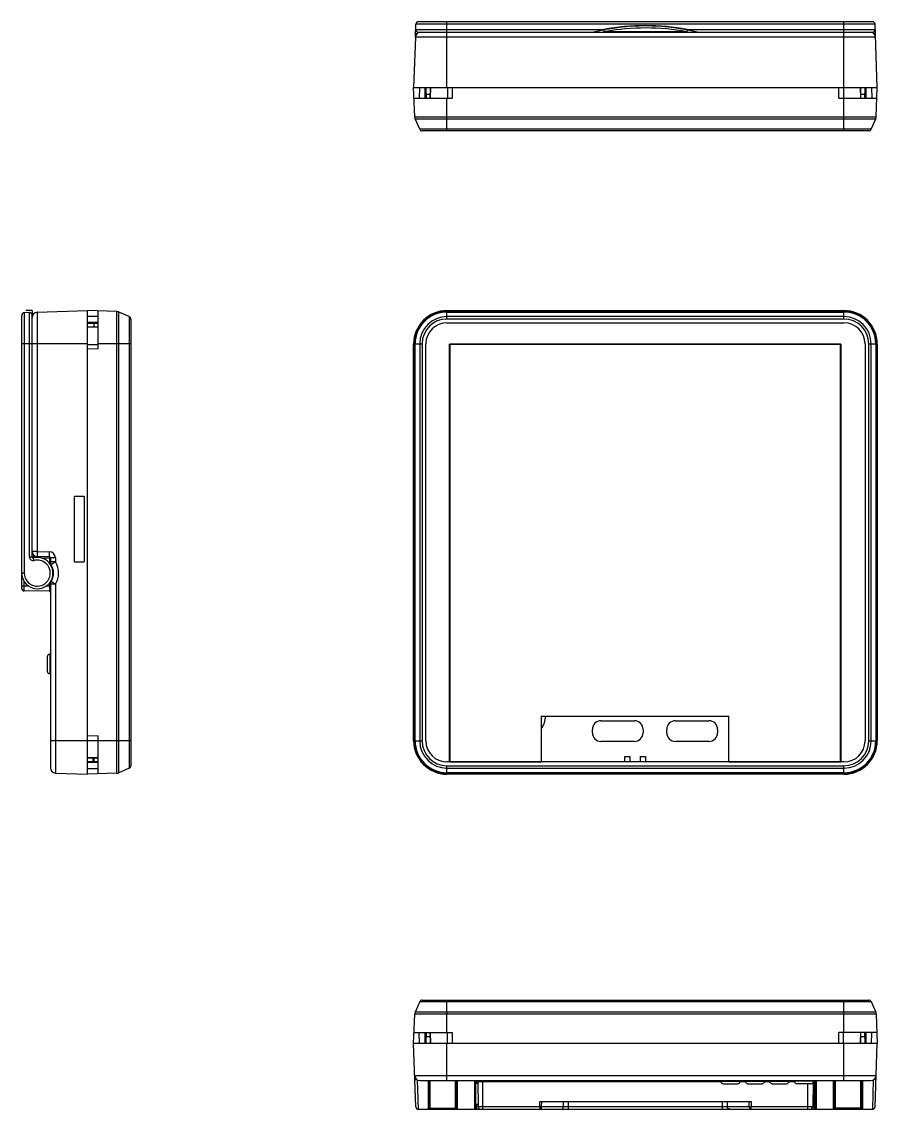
# Model space of a CAD drawing. Header units: millimetres. Extents: x -49 to 349, y -4 to 205.
# Drawn here: x -49.4 to 114.8, y -4.1 to 204.7 of the extents above; entities that cross this region are included whole.
import ezdxf

# ---------------------------------------------------------------- set-up
doc = ezdxf.new("R2010")
doc.units = ezdxf.units.MM
doc.header["$LTSCALE"] = 16.335
doc.layers.get('0').update_dxf_attribs({"linetype": 'CONTINUOUS'})
doc.layers.add('INTFCLR_7', color=7, linetype='CONTINUOUS')

msp = doc.modelspace()

# ---------------------------------------------------------------- linework, layer by layer
at = {"color": 7, "linetype": 'Continuous'}
for p, q in [((113.9, 204.68), (26.74, 204.68)), ((32.22, 192.08), (32.22, 204.68)), ((108.42, 192.08), (108.42, 204.68)), ((26.16, 201.75), (26.24, 204.2)), ((26.21, 203.2), (62.32, 203.2)), ((114.4, 204.2), (26.24, 204.2)), ((26.69, 202.55), (26.71, 202.68)), ((26.71, 202.68), (60.32, 202.68)), ((62.32, 203.2), (62.32, 202.68)), ((64.49, 202.68), (76.16, 202.68)), ((78.32, 202.68), (78.32, 203.2)), ((78.32, 203.2), (114.43, 203.2)), ((80.32, 202.68), (113.93, 202.68)), ((113.93, 202.68), (113.95, 202.55)), ((114.82, 192.08), (114.4, 204.2)), ((26.16, 201.72), (25.82, 192.08)), ((114.48, 201.72), (26.16, 201.72)), ((25.82, 192.08), (114.82, 192.08)), ((-49.42, 95.93), (-49.42, 148.32)), ((-47.93, 148.85), (-48.93, 148.82)), ((-48.93, 148.82), (-48.93, 98.84)), ((-47.93, 101.94), (-47.93, 148.85)), ((-47.42, 101.94), (-47.42, 148.36)), ((-46.45, 148.91), (-36.82, 149.24)), ((-46.45, 148.91), (-46.45, 102.99)), ((-36.82, 60.24), (-36.82, 149.24)), ((32.22, 149.24), (108.42, 149.24)), ((-36.82, 142.84), (-49.42, 142.84)), ((25.82, 66.64), (25.82, 142.84)), ((114.82, 142.84), (114.82, 66.64)), ((-39.32, 101), (-39.32, 113.55)), ((-37.42, 113.55), (-39.32, 113.55)), ((-37.42, 113.55), (-37.42, 101)), ((-46.45, 102.99), (-47.42, 102.99)), ((-47.25, 102.44), (-47.42, 102.44)), ((-46.45, 102.99), (-44.13, 102.95)), ((-47.93, 101.94), (-47.42, 101.94)), ((-44.11, 101.95), (-47.41, 102)), ((-47.17, 101.74), (-47.24, 101.74)), ((-43.94, 101.74), (-45.69, 101.74)), ((-44.11, 101.95), (-44.11, 100.98)), ((-42.95, 100.98), (-44.11, 100.98)), ((-43.92, 101.75), (-43.92, 100.98)), ((-42.95, 101.75), (-43.92, 101.75)), ((-42.95, 101.75), (-42.95, 100.98)), ((-39.32, 101), (-37.42, 101)), ((-48.93, 98.84), (-49.42, 98.84)), ((-48.06, 96.34), (-49.42, 96.34)), ((-48.92, 95.43), (-48.92, 97.24)), ((-43.92, 96.34), (-44.78, 96.34)), ((-44.11, 96.71), (-44.11, 95.35)), ((-42.95, 96.71), (-44.11, 96.71)), ((-43.92, 96.71), (-43.92, 61.46)), ((-42.95, 96.71), (-42.95, 60.46)), ((-44.11, 95.35), (-48.92, 95.43)), ((-44.52, 82.77), (-44.52, 80.05)), ((-43.92, 83.27), (-44.02, 83.27)), ((-44.02, 83.27), (-44.02, 79.55)), ((-43.92, 79.54), (-44.02, 79.55)), ((61.78, 70.49), (68.22, 70.49)), ((76.07, 70.49), (82.51, 70.49)), ((60.13, 68.18), (60.13, 68.84)), ((69.87, 68.84), (69.87, 68.18)), ((74.42, 68.18), (74.42, 68.84)), ((84.16, 68.84), (84.16, 68.18)), ((-36.82, 66.64), (-43.92, 66.64)), ((68.22, 66.53), (61.78, 66.53)), ((82.51, 66.53), (76.07, 66.53)), ((-42.95, 60.46), (-36.82, 60.24)), ((108.42, 60.24), (32.22, 60.24)), ((26.24, -3.59), (25.82, 8.53)), ((114.82, 8.53), (25.82, 8.53)), ((32.22, 1.43), (32.22, 8.53)), ((108.42, 1.43), (108.42, 8.53)), ((114.4, -3.59), (114.82, 8.53)), ((26.04, 2.39), (114.61, 2.39)), ((26.74, -4.07), (26.58, 1.57)), ((27.03, 1.43), (113.61, 1.43)), ((28.59, 1.43), (28.59, -4.07)), ((28.79, 1.43), (28.79, -3.87)), ((28.99, -4.07), (28.99, 1.43)), ((33.82, 1.43), (33.82, -4.04)), ((34.02, -3.87), (34.02, 1.43)), ((34.22, -4.07), (34.22, 1.43)), ((37.52, 1.43), (37.52, -4.07)), ((37.72, 1.43), (37.72, -3.87)), ((37.72, 1.23), (84.78, 1.23)), ((37.72, 0.93), (38.13, 0.93)), ((37.92, 1.4), (37.92, 0.93)), ((38.12, 1.23), (38.21, -3.58)), ((39.12, -4.07), (39.12, 1.43)), ((84.78, 1.32), (84.78, 1.43)), ((84.78, 1.32), (88.5, 1.32)), ((85.28, 0.83), (88, 0.83)), ((88.5, 1.43), (88.5, 1.32)), ((88.5, 1.23), (89.49, 1.23)), ((89.49, 1.32), (89.49, 1.43)), ((89.49, 1.32), (93.22, 1.32)), ((89.99, 0.83), (92.72, 0.83)), ((93.22, 1.43), (93.22, 1.32)), ((93.22, 1.23), (94.16, 1.23)), ((94.16, 1.32), (94.16, 1.43)), ((94.16, 1.32), (97.88, 1.32)), ((94.66, 0.83), (97.38, 0.83)), ((97.88, 1.43), (97.88, 1.32)), ((97.88, 1.23), (98.89, 1.23)), ((98.89, 1.32), (98.89, 1.43)), ((102.61, 1.32), (98.89, 1.32)), ((102.11, 0.83), (99.39, 0.83)), ((101.52, -4.07), (101.52, 0.83)), ((102.51, 1.03), (102.43, -3.58)), ((102.61, 1.43), (102.61, 1.32)), ((102.62, 1.23), (102.92, 1.23)), ((102.72, -4.07), (102.72, 1.4)), ((102.92, 1.43), (102.92, -3.87)), ((103.12, 1.43), (103.12, -4.07)), ((106.43, -4.07), (106.43, 1.43)), ((106.63, -3.87), (106.63, 1.43)), ((106.83, -4.04), (106.83, 1.43)), ((111.65, -4.07), (111.65, 1.43)), ((111.85, -3.87), (111.85, 1.43)), ((112.05, -4.07), (112.05, 1.43)), ((114.06, 1.57), (113.9, -4.07)), ((26.74, -4.07), (113.9, -4.07)), ((28.79, -3.87), (31.12, -3.87)), ((31.12, -3.87), (31.12, -4.07)), ((31.12, -3.87), (31.2, -4.06)), ((31.2, -4.06), (31.3, -4.04)), ((31.3, -3.84), (31.3, -4.04)), ((31.3, -3.84), (33.82, -3.84)), ((31.3, -4.04), (33.82, -4.04)), ((37.72, -3.07), (38.2, -3.07)), ((102.92, -3.58), (37.72, -3.58)), ((37.92, -4.07), (37.92, -3.07)), ((50.03, -3.58), (50.03, -2.57)), ((50.03, -2.57), (90.61, -2.57)), ((50.39, -3.58), (50.4, -2.57)), ((54.58, -3.58), (54.59, -2.57)), ((55.52, -4.07), (55.52, -2.57)), ((85.12, -4.07), (85.12, -2.57)), ((86.07, -3.58), (86.05, -2.57)), ((90.25, -3.58), (90.24, -2.57)), ((90.61, -2.57), (90.61, -3.58)), ((106.76, -4.04), (106.82, -4.04)), ((109.34, -4.04), (106.82, -4.04)), ((109.34, -3.84), (106.83, -3.84)), ((108.62, -4.07), (108.66, -4.07)), ((109.34, -4.04), (109.34, -3.84)), ((109.44, -4.06), (109.52, -3.87)), ((109.44, -4.06), (109.44, -4.06)), ((111.85, -3.87), (109.52, -3.87)), ((109.52, -4.07), (109.52, -3.87))]:
    msp.add_line(p, q, dxfattribs=at)
at = {"color": 4, "linetype": 'Continuous'}
for p, q in [((60.32, 202.68), (64.49, 202.68)), ((76.16, 202.68), (80.32, 202.68)), ((-47.42, 149.24), (-48.62, 149.24)), ((-47.42, 149.24), (-47.42, 148.37))]:
    msp.add_line(p, q, dxfattribs=at)
at = {"color": 7, "linetype": 'Continuous'}
for points in [[(33.82, -4.04), (33.85, -4.04), (33.91, -4.04)], [(33.91, -4.04), (33.97, -4.04), (34.02, -4.05), (34.06, -4.05), (34.1, -4.06), (34.13, -4.06), (34.15, -4.06), (34.16, -4.07), (34.16, -4.07)], [(106.48, -4.07), (106.48, -4.07), (106.48, -4.07), (106.5, -4.06), (106.52, -4.06), (106.55, -4.06), (106.58, -4.05)], [(106.58, -4.05), (106.62, -4.05), (106.66, -4.04), (106.71, -4.04), (106.76, -4.04)], [(109.34, -4.04), (109.37, -4.04), (109.43, -4.06)]]:
    msp.add_lwpolyline(points, dxfattribs=at)
for centre, radius, start, end in [((26.74, 204.18), 0.5, 90, 178), ((113.9, 204.18), 0.5, 2, 90), ((27.16, 201.68), 1, 90, 178), ((26.71, 203.18), 0.5, 178, 270), ((70.3, 160.33), 43.16, 100.2672, 100.5485), ((113.49, 201.68), 1, 2, 90), ((113.93, 203.18), 0.5, 270, 2), ((-48.92, 148.32), 0.5, 92, 180), ((-47.92, 148.36), 0.5, 0, 92), ((-46.42, 147.91), 1, 92, 180), ((32.22, 142.84), 6.4, 90, 180), ((108.42, 142.84), 6.4, 0, 90), ((-46.42, 102.99), 1, 180, 269), ((-44.15, 101.75), 1.2, 0.0001, 88.9999), ((-46.42, 98.84), 3, 179.9964, 104.4844), ((-46.43, 98.84), 2.5, 180.0003, 36.8704), ((-47.23, 101.94), 0.7, 180.0001, 284.4774), ((-47.22, 101.94), 0.2, 180, 284.4775), ((-46.43, 98.84), 2.5, 48.5917, 104.4762), ((-46.44, 98.84), 2.51, 36.8853, 48.575), ((-44.12, 101.75), 0.2, 0, 89), ((-42.91, 100.98), 1.2, 180.0057, 187.62), ((-42.91, 100.98), 1.2, 187.6258, 192.019), ((-42.92, 100.98), 1, 180, 211.3881), ((-46.42, 98.84), 3.1, 328.6119, 31.3881), ((-46.45, 98.84), 4.1, 328.6136, 31.3864), ((-42.91, 96.71), 1.2, 171.3142, 179.9917), ((-42.91, 96.71), 1.2, 166.6252, 171.3066), ((-42.92, 96.71), 1, 148.6119, 180), ((-48.92, 95.93), 0.5, 180, 269), ((-44.12, 95.15), 0.2, 0, 89), ((-44.02, 82.77), 0.5, 91, 180), ((-44.02, 80.05), 0.5, 180, 269), ((46.18, 71.68), 4.98, 326.9183, 356.7355), ((61.78, 68.84), 1.65, 90, 180), ((68.22, 68.84), 1.65, 0, 90), ((76.07, 68.84), 1.65, 90, 180), ((82.51, 68.84), 1.65, 0, 90), ((61.78, 68.18), 1.65, 180, 270), ((68.22, 68.18), 1.65, 270, 360), ((76.07, 68.18), 1.65, 180, 270), ((82.51, 68.18), 1.65, 270, 360), ((32.22, 66.64), 6.4, 180, 270), ((108.42, 66.64), 6.4, 270, 360), ((-42.92, 61.46), 1, 180, 268), ((27.03, 2.43), 1, 182, 270), ((113.61, 2.43), 1, 270, 358), ((26.57, 1.43), 0.5, 128.0716, 182), ((37.92, 1.23), 0.2, 1, 60.3333), ((85.28, 1.33), 0.5, 181, 270), ((88, 1.33), 0.5, 270, 359), ((89.99, 1.33), 0.5, 181, 270), ((92.72, 1.33), 0.5, 270, 359), ((94.66, 1.33), 0.5, 181, 270), ((97.38, 1.33), 0.5, 270, 359), ((99.39, 1.33), 0.5, 181, 270), ((102.11, 1.33), 0.5, 270, 359), ((114.07, 1.43), 0.5, 358, 51.9328), ((26.74, -3.57), 0.5, 182, 270), ((28.59, -3.87), 0.2, 270, 0), ((31.12, -3.87), 0.2, 270, 313.8315), ((32.02, -3.57), 0.5, 249.3988, 270), ((34.22, -3.87), 0.2, 180, 270), ((37.52, -3.87), 0.2, 270, 0), ((38.71, -3.57), 0.5, 181, 270), ((101.93, -3.57), 0.5, 270, 359), ((103.12, -3.87), 0.2, 180, 270), ((106.43, -3.87), 0.2, 270, 0), ((108.62, -3.57), 0.5, 270, 292.25), ((109.52, -3.87), 0.2, 247.2328, 270), ((112.05, -3.87), 0.2, 180, 270), ((113.9, -3.57), 0.5, 270, 358)]:
    msp.add_arc(centre, radius, start, end, dxfattribs=at)
at = {"color": 4, "linetype": 'Continuous'}
msp.add_arc((70.32, 161.61), 42.27, 76.3145, 103.6855, dxfattribs=at)
at = {"color": 7, "linetype": 'Continuous'}
for points, knots in [([(78.32, 203.2), (75.69, 203.69), (70.32, 204.18), (64.95, 203.69), (62.32, 203.2)], [0, 0, 0, 0, 0.500006, 1, 1, 1, 1]), ([(62.4, 202.76), (62.4, 202.78), (62.38, 202.86), (62.36, 203.01), (62.33, 203.13), (62.32, 203.2)], [0, 0, 0, 0, 0.18353, 0.559213, 1, 1, 1, 1]), ([(62.32, 202.68), (62.33, 202.68), (62.35, 202.69), (62.38, 202.71), (62.39, 202.74), (62.4, 202.76)], [0, 0, 0, 0, 0.187657, 0.53365, 1, 1, 1, 1]), ([(78.24, 202.76), (76.94, 202.75), (71.66, 202.75), (66.38, 202.75), (62.4, 202.76)], [0, 0, 0, 0, 0.246957, 1, 1, 1, 1]), ([(78.24, 202.76), (75.67, 203.23), (70.43, 203.73), (65.18, 203.26), (62.61, 202.79)], [0, 0, 0, 0, 0.500006, 1, 1, 1, 1]), ([(78.32, 203.2), (78.31, 203.15), (78.29, 203.01), (78.26, 202.86), (78.24, 202.76)], [0, 0, 0, 0, 0.297483, 1, 1, 1, 1]), ([(78.24, 202.76), (78.25, 202.74), (78.26, 202.71), (78.3, 202.68), (78.32, 202.68)], [0, 0, 0, 0, 0.331689, 1, 1, 1, 1]), ([(26.18, 202.32), (26.18, 202.34), (26.2, 202.36), (26.23, 202.38), (26.29, 202.4), (26.38, 202.42), (26.46, 202.43), (26.5, 202.43)], [0, 0, 0, 0, 0.122016, 0.21417, 0.330186, 0.628927, 1, 1, 1, 1]), ([(114.46, 202.32), (114.46, 202.34), (114.44, 202.36), (114.41, 202.38), (114.35, 202.4), (114.26, 202.42), (114.18, 202.43), (114.14, 202.43)], [0, 0, 0, 0, 0.122016, 0.21417, 0.330186, 0.628927, 1, 1, 1, 1]), ([(-46.45, 102.99), (-46.45, 102.92), (-46.45, 102.79), (-46.45, 102.61), (-46.45, 102.44), (-46.45, 102.29), (-46.45, 102.18), (-46.45, 102.11), (-46.45, 102.07), (-46.44, 102.03), (-46.44, 102.01), (-46.44, 102), (-46.44, 101.99), (-46.43, 101.99)], [0, 0, 0, 0, 0.194282, 0.381888, 0.554493, 0.705675, 0.82977, 0.880221, 0.922234, 0.95534, 0.979322, 0.994092, 1, 1, 1, 1]), ([(-44.13, 102.95), (-44.13, 102.88), (-44.13, 102.75), (-44.13, 102.57), (-44.13, 102.4), (-44.13, 102.25), (-44.13, 102.14), (-44.13, 102.07), (-44.12, 102.03), (-44.12, 101.99), (-44.12, 101.97), (-44.12, 101.96), (-44.11, 101.95), (-44.11, 101.95)], [0, 0, 0, 0, 0.194279, 0.381872, 0.554465, 0.705642, 0.829741, 0.880195, 0.922209, 0.955317, 0.979308, 0.994088, 1, 1, 1, 1]), ([(-47.06, 101.26), (-47.07, 101.29), (-47.08, 101.36), (-47.1, 101.45), (-47.12, 101.53), (-47.14, 101.6), (-47.15, 101.66), (-47.16, 101.7), (-47.16, 101.72), (-47.17, 101.74), (-47.17, 101.74), (-47.17, 101.75), (-47.17, 101.75)], [0, 0, 0, 0, 0.194734, 0.382527, 0.555135, 0.70621, 0.830151, 0.922453, 0.95549, 0.979422, 0.994152, 1, 1, 1, 1]), ([(-43.87, 100.39), (-43.86, 100.4), (-43.84, 100.41), (-43.81, 100.43), (-43.79, 100.44)], [0, 0, 0, 0, 0.301952, 1, 1, 1, 1]), ([(-43.79, 100.44), (-43.79, 100.45), (-43.78, 100.45), (-43.78, 100.45), (-43.77, 100.46), (-43.77, 100.46), (-43.77, 100.46)], [0, 0, 0, 0, 0.4303, 0.743364, 0.934678, 1, 1, 1, 1]), ([(-42.95, 100.98), (-43, 100.95), (-43.11, 100.88), (-43.26, 100.79), (-43.41, 100.7), (-43.53, 100.62), (-43.62, 100.56), (-43.67, 100.53), (-43.71, 100.5), (-43.73, 100.49), (-43.75, 100.47), (-43.76, 100.46), (-43.77, 100.46), (-43.77, 100.46)], [0, 0, 0, 0, 0.196134, 0.384655, 0.557491, 0.708448, 0.832068, 0.882236, 0.923955, 0.95677, 0.980457, 0.994869, 1, 1, 1, 1]), ([(-43.87, 97.29), (-43.86, 97.28), (-43.83, 97.27), (-43.8, 97.25), (-43.79, 97.24), (-43.78, 97.23), (-43.77, 97.23), (-43.77, 97.23), (-43.77, 97.23)], [0, 0, 0, 0, 0.409996, 0.72844, 0.845097, 0.93015, 0.982218, 1, 1, 1, 1]), ([(-42.95, 96.71), (-43, 96.74), (-43.11, 96.81), (-43.26, 96.9), (-43.41, 96.99), (-43.53, 97.07), (-43.62, 97.12), (-43.67, 97.16), (-43.71, 97.18), (-43.73, 97.2), (-43.75, 97.21), (-43.76, 97.22), (-43.77, 97.23), (-43.77, 97.23)], [0, 0, 0, 0, 0.196135, 0.384656, 0.557492, 0.70845, 0.83207, 0.882238, 0.923958, 0.956772, 0.980459, 0.99487, 1, 1, 1, 1]), ([(32.02, -4.07), (32.02, -4.07), (32, -4.07), (31.99, -4.05), (31.98, -4.04)], [0, 0, 0, 0, 0.437281, 1, 1, 1, 1]), ([(33.82, -3.84), (33.84, -3.84), (33.88, -3.84), (33.93, -3.85), (33.96, -3.85), (33.98, -3.86), (34, -3.87), (34.01, -3.87), (34.02, -3.87), (34.02, -3.87)], [0, 0, 0, 0, 0.376947, 0.547631, 0.698149, 0.823166, 0.917786, 0.977692, 1, 1, 1, 1]), ([(49.98, -4.07), (50.03, -4.07), (50.14, -4.05), (50.28, -3.94), (50.37, -3.77), (50.39, -3.65), (50.39, -3.58)], [0, 0, 0, 0, 0.222025, 0.463492, 0.72539, 1, 1, 1, 1]), ([(50.03, -3.58), (50.03, -3.65), (50.03, -3.76), (50.03, -3.91), (50.01, -4.01), (50, -4.06), (49.99, -4.07), (49.98, -4.07)], [0, 0, 0, 0, 0.377019, 0.69507, 0.908191, 0.96725, 1, 1, 1, 1]), ([(54.14, -4.07), (54.2, -4.07), (54.31, -4.05), (54.46, -3.94), (54.55, -3.77), (54.57, -3.65), (54.58, -3.58)], [0, 0, 0, 0, 0.233375, 0.476732, 0.73366, 1, 1, 1, 1]), ([(86.5, -4.07), (86.44, -4.07), (86.33, -4.05), (86.18, -3.94), (86.09, -3.77), (86.07, -3.65), (86.07, -3.58)], [0, 0, 0, 0, 0.233375, 0.476732, 0.73366, 1, 1, 1, 1]), ([(90.25, -3.58), (90.25, -3.65), (90.28, -3.77), (90.37, -3.94), (90.5, -4.05), (90.61, -4.07), (90.66, -4.07)], [0, 0, 0, 0, 0.274614, 0.53654, 0.777978, 1, 1, 1, 1]), ([(90.66, -4.07), (90.65, -4.07), (90.64, -4.06), (90.63, -4.01), (90.62, -3.91), (90.61, -3.76), (90.61, -3.65), (90.61, -3.58)], [0, 0, 0, 0, 0.032679, 0.091772, 0.304892, 0.622962, 1, 1, 1, 1]), ([(106.83, -3.84), (106.8, -3.84), (106.76, -3.84), (106.72, -3.85), (106.69, -3.85), (106.66, -3.86), (106.64, -3.87), (106.63, -3.87), (106.63, -3.87), (106.63, -3.87)], [0, 0, 0, 0, 0.376679, 0.547346, 0.697904, 0.822988, 0.917679, 0.977643, 1, 1, 1, 1]), ([(108.65, -4.06), (108.65, -4.06), (108.64, -4.07), (108.63, -4.07), (108.62, -4.07)], [0, 0, 0, 0, 0.280713, 1, 1, 1, 1])]:
    msp.add_open_spline(points, degree=3, knots=knots, dxfattribs=at)
for points in [[(31.12, -3.87), (31.18, -3.85), (31.24, -3.84), (31.3, -3.84)], [(109.52, -3.87), (109.47, -3.85), (109.4, -3.84), (109.34, -3.84)]]:
    msp.add_open_spline(points, degree=3, dxfattribs=at)
at = {"layer": 'INTFCLR_7', "color": 7, "linetype": 'Continuous'}
for p, q in [((26.02, 186.42), (25.82, 192.08)), ((26.92, 192.08), (26.89, 189.98)), ((28.01, 189.98), (28.04, 192.08)), ((28.26, 189.98), (28.22, 192.08)), ((28.99, 192.08), (28.95, 189.98)), ((29.03, 192.08), (29.01, 189.98)), ((32.32, 192.08), (32.32, 189.98)), ((33.22, 192.08), (33.19, 189.98)), ((33.22, 192.08), (107.42, 192.08)), ((107.46, 189.98), (107.42, 192.08)), ((108.32, 192.08), (108.32, 189.98)), ((111.64, 189.98), (111.61, 192.08)), ((111.69, 189.98), (111.65, 192.08)), ((112.42, 192.08), (112.39, 189.98)), ((112.6, 192.08), (112.63, 189.98)), ((113.72, 192.08), (113.76, 189.98)), ((114.62, 186.42), (114.82, 192.08)), ((25.89, 189.98), (33.19, 189.98)), ((28.24, 190.78), (28.97, 190.78)), ((32.22, 183.73), (32.22, 189.98)), ((107.46, 189.98), (114.75, 189.98)), ((108.42, 183.73), (108.42, 189.98)), ((111.67, 190.78), (112.4, 190.78)), ((26.02, 186.42), (114.62, 186.42)), ((26.98, 184.03), (26.1, 186.05)), ((26.1, 186.05), (114.54, 186.05)), ((113.66, 184.03), (114.54, 186.05)), ((113.66, 184.03), (26.98, 184.03)), ((113.2, 183.73), (27.44, 183.73)), ((-31.15, 149.05), (-36.82, 149.24)), ((-34.72, 141.88), (-34.72, 149.17)), ((-31.15, 60.44), (-31.15, 149.05)), ((-30.79, 60.52), (-30.79, 148.96)), ((-28.77, 148.08), (-30.79, 148.96)), ((32.22, 147.62), (32.22, 149.17)), ((32.22, 149.17), (33.19, 149.17)), ((32.22, 149.05), (108.42, 149.05)), ((32.22, 148.96), (108.42, 148.96)), ((33.22, 149.24), (33.19, 149.17)), ((33.22, 149.24), (107.42, 149.24)), ((107.46, 149.17), (107.42, 149.24)), ((107.46, 149.17), (108.42, 149.17)), ((108.42, 147.62), (108.42, 149.17)), ((-36.82, 148.14), (-34.72, 148.18)), ((-36.82, 147.02), (-34.72, 147.05)), ((-36.82, 146.85), (-34.72, 146.81)), ((-35.52, 146.1), (-35.52, 146.82)), ((-28.77, 148.08), (-28.77, 61.4)), ((-28.47, 147.62), (-28.47, 61.86)), ((108.42, 148.08), (32.22, 148.08)), ((108.42, 147.62), (32.22, 147.62)), ((32.22, 146.89), (108.42, 146.89)), ((-34.72, 146.11), (-36.82, 146.07)), ((-34.72, 146.06), (-36.82, 146.04)), ((-36.82, 142.74), (-34.72, 142.74)), ((-28.47, 142.84), (-34.72, 142.84)), ((25.89, 141.88), (25.89, 142.84)), ((25.89, 142.84), (27.44, 142.84)), ((26.02, 66.64), (26.02, 142.84)), ((26.1, 66.64), (26.1, 142.84)), ((26.98, 142.84), (26.98, 66.64)), ((27.44, 142.84), (27.44, 66.64)), ((28.17, 66.64), (28.17, 142.84)), ((32.73, 62.6), (32.73, 142.79)), ((32.77, 142.74), (32.73, 142.79)), ((107.81, 142.79), (32.73, 142.79)), ((32.77, 142.74), (32.77, 62.64)), ((107.77, 142.74), (32.77, 142.74)), ((107.77, 142.74), (107.81, 142.79)), ((107.77, 62.64), (107.77, 142.74)), ((107.81, 142.79), (107.81, 62.6)), ((112.47, 142.84), (112.47, 66.64)), ((113.2, 66.64), (113.2, 142.84)), ((113.2, 142.84), (114.75, 142.84)), ((113.66, 66.64), (113.66, 142.84)), ((114.54, 142.84), (114.54, 66.64)), ((114.62, 142.84), (114.62, 66.64)), ((114.75, 142.84), (114.75, 141.88)), ((-34.72, 141.88), (-36.82, 141.84)), ((-36.82, 67.65), (-36.82, 141.84)), ((25.89, 141.88), (25.82, 141.84)), ((25.82, 67.65), (25.82, 141.84)), ((114.63, 140.03), (114.63, 124.34)), ((114.64, 124.34), (114.64, 140.03)), ((114.82, 140.73), (114.66, 140.73)), ((114.82, 140.53), (114.66, 140.53)), ((114.82, 141.84), (114.75, 141.88)), ((114.82, 141.84), (114.82, 140.73)), ((114.82, 140.53), (114.82, 123.84)), ((114.69, 139.34), (114.68, 139.09)), ((114.68, 139.16), (114.74, 139.16)), ((114.68, 139.09), (114.68, 138.84)), ((114.7, 139.09), (114.68, 139.09)), ((114.7, 138.97), (114.68, 138.97)), ((114.68, 138.84), (114.68, 138.53)), ((114.68, 138.53), (114.68, 138.03)), ((114.68, 138.03), (114.68, 137.72)), ((114.7, 139.47), (114.69, 139.34)), ((114.76, 139.34), (114.69, 139.34)), ((114.69, 138.78), (114.7, 138.97)), ((114.69, 138.53), (114.69, 138.78)), ((114.69, 138.03), (114.69, 138.53)), ((114.69, 137.78), (114.69, 138.03)), ((114.7, 137.59), (114.69, 137.78)), ((114.71, 139.53), (114.7, 139.47)), ((114.7, 139.09), (114.71, 139.16)), ((114.7, 138.97), (114.7, 139.09)), ((114.74, 139.53), (114.71, 139.53)), ((114.76, 139.47), (114.71, 139.47)), ((114.76, 139.47), (114.74, 139.53)), ((114.74, 139.16), (114.75, 139.09)), ((114.75, 139.09), (114.76, 138.97)), ((114.77, 139.09), (114.75, 139.09)), ((114.76, 139.34), (114.76, 139.47)), ((114.77, 139.09), (114.76, 139.34)), ((114.76, 138.97), (114.76, 138.78)), ((114.78, 138.84), (114.76, 138.84)), ((114.76, 138.78), (114.77, 138.53)), ((114.77, 138.03), (114.76, 137.78)), ((114.76, 137.78), (114.76, 137.59)), ((114.78, 138.84), (114.77, 139.09)), ((114.77, 138.53), (114.77, 138.03)), ((114.78, 138.53), (114.78, 138.84)), ((114.78, 138.03), (114.78, 138.53)), ((114.78, 137.72), (114.78, 138.03)), ((114.68, 137.72), (114.68, 137.47)), ((114.7, 137.59), (114.68, 137.59)), ((114.68, 137.47), (114.69, 137.22)), ((114.7, 137.47), (114.68, 137.47)), ((114.74, 137.41), (114.68, 137.41)), ((114.69, 136.47), (114.68, 136.22)), ((114.68, 136.22), (114.68, 135.97)), ((114.7, 136.16), (114.68, 136.16)), ((114.7, 136.09), (114.68, 136.09)), ((114.68, 135.97), (114.68, 135.66)), ((114.69, 137.22), (114.7, 137.09)), ((114.7, 136.53), (114.69, 136.47)), ((114.69, 135.91), (114.7, 136.09)), ((114.69, 135.66), (114.69, 135.91)), ((114.7, 137.47), (114.7, 137.59)), ((114.71, 137.41), (114.7, 137.47)), ((114.76, 137.22), (114.7, 137.22)), ((114.7, 137.09), (114.71, 137.03)), ((114.7, 136.16), (114.7, 136.53)), ((114.7, 136.09), (114.7, 136.16)), ((114.76, 137.09), (114.71, 137.09)), ((114.71, 137.03), (114.74, 137.03)), ((114.72, 136.53), (114.72, 135.59)), ((114.76, 136.53), (114.72, 136.53)), ((114.76, 136.47), (114.72, 136.47)), ((114.75, 137.47), (114.74, 137.41)), ((114.77, 137.47), (114.74, 137.47)), ((114.74, 137.03), (114.76, 137.09)), ((114.77, 136.22), (114.74, 136.22)), ((114.74, 135.59), (114.74, 136.16)), ((114.76, 137.59), (114.75, 137.47)), ((114.75, 136.16), (114.76, 136.09)), ((114.78, 137.72), (114.76, 137.72)), ((114.76, 137.22), (114.77, 137.47)), ((114.76, 137.09), (114.76, 137.22)), ((114.76, 136.47), (114.76, 136.53)), ((114.77, 136.22), (114.76, 136.47)), ((114.76, 136.09), (114.76, 135.91)), ((114.78, 135.97), (114.76, 135.97)), ((114.76, 135.91), (114.77, 135.66)), ((114.77, 137.47), (114.78, 137.72)), ((114.78, 135.97), (114.77, 136.22)), ((114.78, 135.66), (114.78, 135.97)), ((114.68, 135.66), (114.68, 135.09)), ((114.68, 135.09), (114.68, 134.78)), ((114.68, 134.78), (114.68, 134.53)), ((114.7, 134.66), (114.68, 134.66)), ((114.68, 134.53), (114.69, 134.28)), ((114.7, 134.53), (114.68, 134.53)), ((114.74, 134.47), (114.68, 134.47)), ((114.69, 135.09), (114.69, 135.66)), ((114.69, 134.84), (114.69, 135.09)), ((114.7, 134.66), (114.69, 134.84)), ((114.69, 134.28), (114.7, 134.16)), ((114.7, 134.53), (114.7, 134.66)), ((114.71, 134.47), (114.7, 134.53)), ((114.76, 134.28), (114.7, 134.28)), ((114.7, 134.16), (114.71, 134.09)), ((114.76, 134.16), (114.71, 134.16)), ((114.71, 134.09), (114.74, 134.09)), ((114.72, 135.59), (114.74, 135.59)), ((114.75, 134.53), (114.74, 134.47)), ((114.77, 134.53), (114.74, 134.53)), ((114.74, 134.09), (114.76, 134.16)), ((114.76, 134.66), (114.75, 134.53)), ((114.77, 135.09), (114.76, 134.84)), ((114.76, 134.84), (114.76, 134.66)), ((114.78, 134.78), (114.76, 134.78)), ((114.76, 134.28), (114.77, 134.53)), ((114.76, 134.16), (114.76, 134.28)), ((114.77, 135.66), (114.77, 135.09)), ((114.77, 134.53), (114.78, 134.78)), ((114.78, 135.09), (114.78, 135.66)), ((114.78, 134.78), (114.78, 135.09)), ((114.68, 133.59), (114.68, 133.22)), ((114.73, 132.59), (114.68, 133.59)), ((114.68, 133.22), (114.72, 132.41)), ((114.72, 132.41), (114.68, 131.59)), ((114.68, 131.22), (114.73, 132.22)), ((114.68, 131.59), (114.68, 131.22)), ((114.78, 132.59), (114.71, 132.59)), ((114.71, 132.22), (114.78, 132.22)), ((114.78, 132.22), (114.78, 132.59)), ((114.77, 130.72), (114.77, 128.84)), ((114.78, 130.72), (114.77, 130.72)), ((114.78, 128.47), (114.78, 130.72)), ((114.68, 128.84), (114.68, 128.47)), ((114.77, 128.84), (114.68, 128.84)), ((114.68, 128.47), (114.78, 128.47)), ((114.68, 127.97), (114.68, 127.59)), ((114.78, 127.97), (114.68, 127.97)), ((114.68, 127.59), (114.78, 127.59)), ((114.78, 127.59), (114.78, 127.97)), ((114.77, 127.09), (114.77, 125.22)), ((114.78, 127.09), (114.77, 127.09)), ((114.78, 124.84), (114.78, 127.09)), ((114.82, 123.84), (114.66, 123.84)), ((114.82, 123.64), (114.66, 123.64)), ((114.68, 125.22), (114.68, 124.84)), ((114.77, 125.22), (114.68, 125.22)), ((114.68, 124.84), (114.78, 124.84)), ((114.82, 123.64), (114.82, 67.65)), ((50.31, 71.4), (50.31, 62.64)), ((50.31, 71.4), (86.33, 71.4)), ((86.33, 62.64), (86.33, 71.4)), ((-36.82, 67.65), (-34.72, 67.61)), ((-34.72, 60.32), (-34.72, 67.61)), ((25.82, 67.65), (25.89, 67.61)), ((25.89, 66.64), (25.89, 67.61)), ((114.75, 67.61), (114.82, 67.65)), ((114.75, 67.61), (114.75, 66.64)), ((-36.82, 66.74), (-34.72, 66.74)), ((-28.47, 66.64), (-34.72, 66.64)), ((25.89, 66.64), (27.44, 66.64)), ((113.2, 66.64), (114.75, 66.64)), ((-36.82, 63.45), (-34.72, 63.43)), ((-36.82, 63.41), (-34.72, 63.38)), ((-34.72, 62.68), (-36.82, 62.64)), ((-35.72, 62.66), (-35.72, 63.39)), ((-35.52, 62.66), (-35.52, 63.39)), ((32.77, 62.64), (32.73, 62.6)), ((32.77, 62.64), (50.31, 62.64)), ((50.31, 62.67), (86.33, 62.67)), ((66.35, 62.67), (66.35, 63.66)), ((66.35, 63.66), (67.35, 63.66)), ((67.35, 63.66), (67.35, 62.67)), ((69.35, 62.67), (69.35, 63.66)), ((69.35, 63.66), (70.35, 63.66)), ((70.35, 63.66), (70.35, 62.67)), ((86.33, 62.64), (107.77, 62.64)), ((107.77, 62.64), (107.81, 62.6)), ((-34.72, 62.44), (-36.82, 62.47)), ((-36.82, 61.35), (-34.72, 61.31)), ((-28.77, 61.4), (-30.79, 60.52)), ((108.42, 62.59), (32.22, 62.59)), ((32.22, 60.32), (32.22, 61.86)), ((32.22, 61.86), (108.42, 61.86)), ((32.22, 61.4), (108.42, 61.4)), ((108.42, 60.32), (108.42, 61.86)), ((-31.15, 60.44), (-36.82, 60.24)), ((108.42, 60.52), (32.22, 60.52)), ((108.42, 60.44), (32.22, 60.44)), ((33.19, 60.32), (32.22, 60.32)), ((33.19, 60.32), (33.22, 60.24)), ((107.42, 60.24), (33.22, 60.24)), ((107.42, 60.24), (107.46, 60.32)), ((108.42, 60.32), (107.46, 60.32)), ((27.44, 16.88), (113.2, 16.88)), ((32.22, 10.63), (32.22, 16.88)), ((108.42, 10.63), (108.42, 16.88)), ((26.98, 16.58), (26.1, 14.55)), ((26.98, 16.58), (113.66, 16.58)), ((113.66, 16.58), (114.54, 14.55)), ((25.82, 8.53), (26.02, 14.19)), ((114.62, 14.19), (26.02, 14.19)), ((114.54, 14.55), (26.1, 14.55)), ((114.62, 14.19), (114.82, 8.53)), ((25.89, 10.63), (33.19, 10.63)), ((26.92, 8.53), (26.89, 10.63)), ((28.04, 8.53), (28.01, 10.63)), ((28.22, 8.53), (28.26, 10.63)), ((28.95, 10.63), (28.99, 8.53)), ((29.01, 10.63), (29.03, 8.53)), ((32.32, 8.53), (32.32, 10.63)), ((33.19, 10.63), (33.22, 8.53)), ((107.42, 8.53), (107.46, 10.63)), ((114.75, 10.63), (107.46, 10.63)), ((108.32, 8.53), (108.32, 10.63)), ((111.61, 8.53), (111.64, 10.63)), ((111.65, 8.53), (111.69, 10.63)), ((112.39, 10.63), (112.42, 8.53)), ((112.63, 10.63), (112.6, 8.53)), ((113.72, 8.53), (113.76, 10.63)), ((28.97, 9.83), (28.24, 9.83)), ((107.42, 8.53), (33.22, 8.53)), ((112.4, 9.83), (111.67, 9.83))]:
    msp.add_line(p, q, dxfattribs=at)
for centre, radius, start, end in [((27.02, 186.45), 1, 182, 203.517), ((113.62, 186.45), 1, 336.483, 358), ((27.44, 184.23), 0.5, 203.517, 270), ((113.2, 184.23), 0.5, 270, 336.483), ((-31.19, 148.05), 1, 66.483, 88), ((32.22, 142.84), 6.33, 90, 180), ((32.22, 142.84), 6.2, 90, 180), ((32.22, 142.84), 6.12, 90, 180), ((108.42, 142.84), 6.33, 0, 90), ((108.42, 142.84), 6.2, 0, 90), ((108.42, 142.84), 6.12, 0, 90), ((-28.97, 147.62), 0.5, 0, 66.483), ((32.22, 142.84), 5.24, 90, 180), ((32.22, 142.84), 4.78, 90, 180), ((32.22, 142.84), 4.05, 90, 180), ((108.42, 142.84), 5.24, 0, 90), ((108.42, 142.84), 4.78, 0, 90), ((108.42, 142.84), 4.05, 0, 90), ((32.22, 66.64), 6.33, 180, 270), ((32.22, 66.64), 6.2, 180, 270), ((32.22, 66.64), 6.12, 180, 270), ((32.22, 66.64), 5.24, 180, 270), ((32.22, 66.64), 4.78, 180, 270), ((32.22, 66.64), 4.05, 180, 270), ((108.42, 66.64), 6.33, 270, 360), ((108.42, 66.64), 6.2, 270, 360), ((108.42, 66.64), 6.12, 270, 360), ((108.42, 66.64), 5.24, 270, 360), ((108.42, 66.64), 4.78, 270, 360), ((108.42, 66.64), 4.05, 270, 360), ((-28.97, 61.86), 0.5, 293.517, 0), ((-31.19, 61.44), 1, 272, 293.517), ((27.44, 16.38), 0.5, 90, 156.483), ((113.2, 16.38), 0.5, 23.517, 90), ((27.02, 14.15), 1, 156.483, 178), ((113.62, 14.15), 1, 2, 23.517)]:
    msp.add_arc(centre, radius, start, end, dxfattribs=at)
for centre, major_axis, start_param, end_param in [((114.66, 140.03), (0, 0.7), 0, 1.570796), ((114.66, 140.03), (0, 0.5), 0, 1.570796), ((114.66, 124.34), (0, 0.7), -4.712389, -3.141593), ((114.66, 124.34), (0, 0.5), -4.712389, -3.141593)]:
    msp.add_ellipse(centre, major_axis=major_axis, ratio=0.034921, start_param=start_param, end_param=end_param, dxfattribs=at)

doc.saveas('drawing.dxf')
